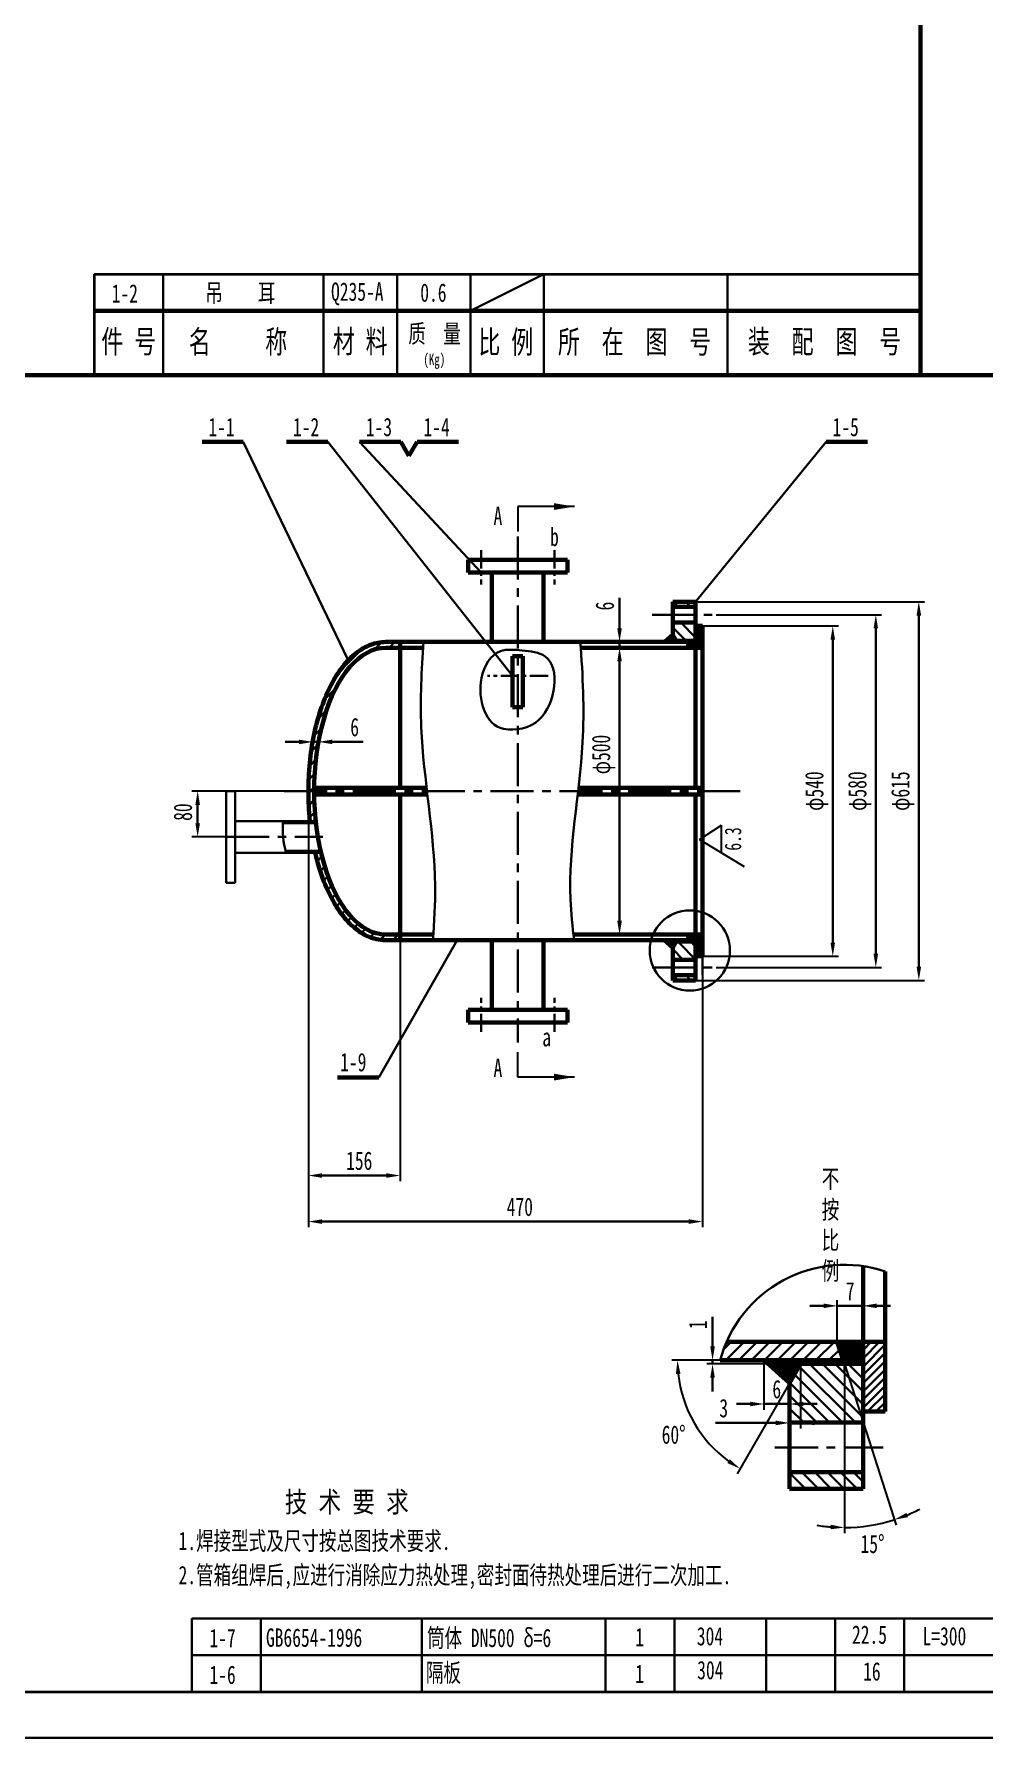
# Model space of a CAD drawing. Header units: millimetres. Extents: x 14092 to 63012, y 39469 to 71324.
# Drawn here: x 31538 to 33193, y 39595 to 42566 of the extents above; entities that cross this region are included whole.
import ezdxf

# ---------------------------------------------------------------- set-up
doc = ezdxf.new("R2010")
doc.units = ezdxf.units.MM
for name, pattern in [('CENTER', [50.8, 31.75, -6.35, 6.35, -6.35]), ('CENTERX2', [4, 2.5, -0.5, 0.5, -0.5]), ('PHANTOM2', [31.75, 15.875, -3.175, 3.175, -3.175, 3.175, -3.175])]:
    doc.linetypes.add(name, pattern=pattern)
doc.layers.get('0').update_dxf_attribs({"lineweight": 60})
doc.layers.get('DEFPOINTS').update_dxf_attribs({"color": 1, "linetype": 'PHANTOM2', "lineweight": 30})
doc.layers.add('CCX', color=1, linetype='Continuous', lineweight=30)
doc.layers.add('DD', color=1, linetype='CENTER', lineweight=30)
doc.styles.add('HZ', font='SIMFANG.TTF', dxfattribs={"width": 0.7})
doc.styles.add('HZ123', font='SIMFANG.TTF', dxfattribs={"width": 0.7, "height": 2.5})
doc.styles.add('WZ5', font='SIMFANG.TTF', dxfattribs={"width": 0.7})
doc.dimstyles.new('ISO-25', dxfattribs={"dimscale": 8, "dimtxt": 4, "dimasz": 3, "dimexe": 1.25, "dimexo": 0, "dimgap": 1.2, "dimtad": 1, "dimdec": 0, "dimtxsty": 'HZ', "dimcen": 2.5, "dimadec": 0, "dimazin": 0, "dimtm": 1e-09, "dimtfac": 8, "dimtdec": 0, "dimtmove": 0, "dimatfit": 3, "dimfxl": 1, "dimarcsym": 0})
doc.dimstyles.new('ISO-25$0', dxfattribs={"dimscale": 8, "dimtxt": 4, "dimasz": 3, "dimexe": 1.25, "dimexo": 0, "dimgap": 1.2, "dimtad": 1, "dimdec": 0, "dimtxsty": 'HZ', "dimcen": 0, "dimclrd": 256, "dimclrt": 256, "dimadec": 0, "dimazin": 0, "dimtm": 1e-09, "dimtfac": 8, "dimtdec": 0, "dimtmove": 0, "dimatfit": 2, "dimfxl": 1, "dimlwd": -1, "dimarcsym": 0})
doc.dimstyles.new('ISO-25$2', dxfattribs={"dimscale": 8, "dimtxt": 4, "dimasz": 3, "dimexe": 1.25, "dimexo": 0, "dimgap": 1.5, "dimtad": 2, "dimtih": 1, "dimtoh": 1, "dimdec": 0, "dimdsep": 46, "dimtxsty": 'HZ', "dimcen": 3, "dimadec": 0, "dimazin": 0, "dimtm": 1e-09, "dimtfac": 8, "dimtdec": 0, "dimtmove": 0, "dimatfit": 3, "dimfxl": 1, "dimarcsym": 0})
pattern_1 = [(45, (-11493.0196, 2729.6117), (-2.24506403, 2.24506403), [])]
pattern_2 = [(45, (-11493.0196, 2729.6117), (-1.122532015, 1.122532015), []), (135, (-11493.0196, 2729.6117), (-1.122532015, -1.122532015), [])]

# ---------------------------------------------------------------- blocks, each defined once
blk = doc.blocks.new('*D144')
at = {"layer": 'CCX', "color": 0, "lineweight": -2}
for p, q in [((32490.8, 41495.7), (32568.4, 41495.7)), ((32478.1, 40995.7), (32568.4, 40995.7))]:
    blk.add_line(p, q, dxfattribs=at)
at = {"layer": 'CCX'}
blk.add_line((32558.4, 41471.7), (32558.4, 41019.7), dxfattribs=at)
for points in [[(32554.4, 41471.7), (32562.4, 41471.7), (32558.4, 41495.7)], [(32554.4, 41019.7), (32562.4, 41019.7), (32558.4, 40995.7)]]:
    blk.add_solid(points, dxfattribs=at)
at = {"layer": 'DEFPOINTS', "color": 0}
for p in [(32490.8, 41495.7), (32478.1, 40995.7), (32558.4, 40995.7)]:
    blk.add_point(p, dxfattribs=at)
at = {"layer": 'CCX', "insert": (32530.4, 41309.5), "char_height": 32, "attachment_point": 5, "rotation": 90, "style": 'HZ'}
blk.add_mtext('φ500', dxfattribs=at)
blk = doc.blocks.new('*D145')
at = {"layer": 'CCX', "color": 0, "lineweight": -2}
for p, q in [((32697, 41533.7), (32940, 41533.7)), ((32697, 40957.7), (32940, 40957.7))]:
    blk.add_line(p, q, dxfattribs=at)
at = {"layer": 'CCX'}
blk.add_line((32930, 40981.7), (32930, 41509.7), dxfattribs=at)
for points in [[(32926, 41509.7), (32934, 41509.7), (32930, 41533.7)], [(32926, 40981.7), (32934, 40981.7), (32930, 40957.7)]]:
    blk.add_solid(points, dxfattribs=at)
at = {"layer": 'DEFPOINTS', "color": 0}
for p in [(32697, 41533.7), (32930, 41533.7), (32697, 40957.7)]:
    blk.add_point(p, dxfattribs=at)
at = {"layer": 'CCX', "insert": (32902, 41245.7), "char_height": 32, "attachment_point": 5, "rotation": 90, "style": 'HZ'}
blk.add_mtext('φ540', dxfattribs=at)
blk = doc.blocks.new('*D146')
at = {"layer": 'CCX', "color": 0, "lineweight": -2}
for p, q in [((32727, 41553.2), (33015, 41553.2)), ((32727, 40938.2), (33015, 40938.2))]:
    blk.add_line(p, q, dxfattribs=at)
at = {"layer": 'CCX'}
blk.add_line((33005, 41529.2), (33005, 40962.2), dxfattribs=at)
for points in [[(33001, 41529.2), (33009, 41529.2), (33005, 41553.2)], [(33001, 40962.2), (33009, 40962.2), (33005, 40938.2)]]:
    blk.add_solid(points, dxfattribs=at)
at = {"layer": 'DEFPOINTS', "color": 0}
for p in [(32727, 41553.2), (32727, 40938.2), (33005, 40938.2)]:
    blk.add_point(p, dxfattribs=at)
at = {"layer": 'CCX', "insert": (32977, 41245.7), "char_height": 32, "attachment_point": 5, "rotation": 90, "style": 'HZ'}
blk.add_mtext('φ580', dxfattribs=at)
blk = doc.blocks.new('*D147')
at = {"layer": 'CCX', "color": 0, "lineweight": -2}
for p, q in [((32691, 41575.7), (33090, 41575.7)), ((32688.2, 40915.7), (33090, 40915.7))]:
    blk.add_line(p, q, dxfattribs=at)
at = {"layer": 'CCX'}
blk.add_line((33080, 40939.7), (33080, 41551.7), dxfattribs=at)
for points in [[(33076, 41551.7), (33084, 41551.7), (33080, 41575.7)], [(33076, 40939.7), (33084, 40939.7), (33080, 40915.7)]]:
    blk.add_solid(points, dxfattribs=at)
at = {"layer": 'DEFPOINTS', "color": 0}
for p in [(32691, 41575.7), (33080, 41575.7), (32688.2, 40915.7)]:
    blk.add_point(p, dxfattribs=at)
at = {"layer": 'CCX', "insert": (33052, 41245.7), "char_height": 32, "attachment_point": 5, "rotation": 90, "style": 'HZ'}
blk.add_mtext('φ615', dxfattribs=at)
blk = doc.blocks.new('*D141')
at = {"layer": 'CCX', "color": 0, "lineweight": -2}
for p, q in [((32016, 40938.3), (32016, 40485.2)), ((32703, 40924.6), (32703, 40485.2))]:
    blk.add_line(p, q, dxfattribs=at)
at = {"layer": 'CCX'}
blk.add_line((32679, 40495.2), (32040, 40495.2), dxfattribs=at)
for points in [[(32040, 40499.2), (32040, 40491.2), (32016, 40495.2)], [(32679, 40499.2), (32679, 40491.2), (32703, 40495.2)]]:
    blk.add_solid(points, dxfattribs=at)
at = {"layer": 'DEFPOINTS', "color": 0}
for p in [(32016, 40938.3), (32703, 40924.6), (32016, 40495.2)]:
    blk.add_point(p, dxfattribs=at)
at = {"layer": 'CCX', "insert": (32384.6, 40520.8), "char_height": 32, "attachment_point": 5, "style": 'HZ'}
blk.add_mtext('470', dxfattribs=at)
blk = doc.blocks.new('*D148')
at = {"layer": 'CCX', "color": 0, "lineweight": -2}
for p, q in [((32016, 41245.7), (32016, 40565.5)), ((32176, 41239.7), (32176, 40565.5))]:
    blk.add_line(p, q, dxfattribs=at)
at = {"layer": 'CCX'}
blk.add_line((32040, 40575.5), (32152, 40575.5), dxfattribs=at)
for points in [[(32040, 40579.5), (32040, 40571.5), (32016, 40575.5)], [(32152, 40579.5), (32152, 40571.5), (32176, 40575.5)]]:
    blk.add_solid(points, dxfattribs=at)
at = {"layer": 'DEFPOINTS', "color": 0}
for p in [(32016, 41245.7), (32176, 41239.7), (32176, 40575.5)]:
    blk.add_point(p, dxfattribs=at)
at = {"layer": 'CCX', "insert": (32104.7, 40601.1), "char_height": 32, "attachment_point": 5, "style": 'HZ'}
blk.add_mtext('156', dxfattribs=at)
blk = doc.blocks.new('*D155')
at = {"layer": 'CCX'}
for p, q in [((32558.4, 41529.7), (32558.4, 41582.9)), ((32558.4, 41495.7), (32558.4, 41505.7)), ((32558.4, 41471.7), (32558.4, 41447.7))]:
    blk.add_line(p, q, dxfattribs=at)
at = {"layer": 'CCX', "color": 0, "lineweight": -2}
for p, q in [((32490, 41505.7), (32568.4, 41505.7)), ((32490.8, 41495.7), (32568.4, 41495.7))]:
    blk.add_line(p, q, dxfattribs=at)
at = {"layer": 'CCX'}
for points in [[(32554.4, 41529.7), (32562.4, 41529.7), (32558.4, 41505.7)], [(32554.4, 41471.7), (32562.4, 41471.7), (32558.4, 41495.7)]]:
    blk.add_solid(points, dxfattribs=at)
at = {"layer": 'DEFPOINTS', "color": 0}
for p in [(32490, 41505.7), (32558.4, 41505.7), (32490.8, 41495.7)]:
    blk.add_point(p, dxfattribs=at)
at = {"layer": 'CCX', "insert": (32532.8, 41568.3), "char_height": 32, "attachment_point": 5, "rotation": 90, "style": 'HZ'}
blk.add_mtext('6', dxfattribs=at)
blk = doc.blocks.new('*D156')
at = {"layer": 'CCX'}
for p, q in [((31999.8, 41331.5), (31975.8, 41331.5)), ((32023.8, 41331.5), (32034, 41331.5)), ((32058, 41331.5), (32111.3, 41331.5))]:
    blk.add_line(p, q, dxfattribs=at)
at = {"layer": 'CCX', "color": 0, "lineweight": -2}
for p, q in [((32023.8, 41331.5), (32023.8, 41341.5)), ((32034, 41331.5), (32034, 41341.5))]:
    blk.add_line(p, q, dxfattribs=at)
at = {"layer": 'CCX'}
for points in [[(31999.8, 41335.5), (31999.8, 41327.5), (32023.8, 41331.5)], [(32058, 41335.5), (32058, 41327.5), (32034, 41331.5)]]:
    blk.add_solid(points, dxfattribs=at)
at = {"layer": 'DEFPOINTS', "color": 0}
for p in [(32023.8, 41331.5), (32023.8, 41331.5), (32034, 41331.5)]:
    blk.add_point(p, dxfattribs=at)
at = {"layer": 'CCX', "insert": (32096.7, 41357.1), "char_height": 32, "attachment_point": 5, "style": 'HZ'}
blk.add_mtext('6', dxfattribs=at)
blk = doc.blocks.new('*D220')
at = {"layer": 'CCX'}
for p, q in [((32913.9, 40348.3), (32889.9, 40348.3)), ((32937.9, 40348.3), (32982.7, 40348.3)), ((33006.7, 40348.3), (33030.7, 40348.3))]:
    blk.add_line(p, q, dxfattribs=at)
at = {"layer": 'CCX', "color": 0, "lineweight": -2}
for p, q in [((32937.9, 40285.5), (32937.9, 40358.3)), ((32982.7, 40285.5), (32982.7, 40358.3))]:
    blk.add_line(p, q, dxfattribs=at)
at = {"layer": 'CCX'}
for points in [[(32913.9, 40352.3), (32913.9, 40344.3), (32937.9, 40348.3)], [(33006.7, 40352.3), (33006.7, 40344.3), (32982.7, 40348.3)]]:
    blk.add_solid(points, dxfattribs=at)
at = {"layer": 'DEFPOINTS', "color": 0}
for p in [(32982.7, 40348.3), (32937.9, 40285.5), (32982.7, 40285.5)]:
    blk.add_point(p, dxfattribs=at)
at = {"layer": 'CCX', "insert": (32960.3, 40373.9), "char_height": 32, "attachment_point": 5, "style": 'HZ'}
blk.add_mtext('7', dxfattribs=at)
blk = doc.blocks.new('*D221')
at = {"layer": 'CCX', "color": 0, "lineweight": -2}
for p, q in [((32950.2, 40247.1), (33040.3, 39965.9)), ((32950.2, 40231.6), (32950.2, 39951.8))]:
    blk.add_line(p, q, dxfattribs=at)
for start, end in [(292.5753, 297.3971), (260.3564, 265.1782), (270, 287.7535)]:
    blk.add_arc((32950.2, 40247.1), 285.3, start, end, dxfattribs=at)
at = {"layer": 'CCX', "color": 0}
for points in [[(33061.1, 39979.9), (33058.4, 39987.4), (33037.2, 39975.4)], [(32926.4, 39966.8), (32926.1, 39958.8), (32950.2, 39961.8)]]:
    blk.add_solid(points, dxfattribs=at)
at = {"layer": 'DEFPOINTS', "color": 0}
for p in [(32937.9, 40285.5), (32950.2, 40247.1), (32950.2, 40247.1), (32950.2, 40231.6), (32979.6, 39963.3)]:
    blk.add_point(p, dxfattribs=at)
at = {"layer": 'CCX', "color": 0, "insert": (32999.3, 39933.1), "char_height": 32, "attachment_point": 5, "style": 'HZ'}
blk.add_mtext('15%%D', dxfattribs=at)
blk = doc.blocks.new('*D222')
at = {"layer": 'CCX'}
for p, q in [((32720.5, 40277.5), (32720.5, 40329.4)), ((32720.5, 40247.1), (32720.5, 40253.5)), ((32720.5, 40223.1), (32720.5, 40199.1))]:
    blk.add_line(p, q, dxfattribs=at)
at = {"layer": 'CCX', "color": 0, "lineweight": -2}
for p, q in [((32873.9, 40253.5), (32710.5, 40253.5)), ((32873.9, 40247.1), (32710.5, 40247.1))]:
    blk.add_line(p, q, dxfattribs=at)
at = {"layer": 'CCX'}
for points in [[(32716.5, 40277.5), (32724.5, 40277.5), (32720.5, 40253.5)], [(32716.5, 40223.1), (32724.5, 40223.1), (32720.5, 40247.1)]]:
    blk.add_solid(points, dxfattribs=at)
at = {"layer": 'DEFPOINTS', "color": 0}
for p in [(32720.5, 40253.5), (32873.9, 40253.5), (32873.9, 40247.1)]:
    blk.add_point(p, dxfattribs=at)
at = {"layer": 'CCX', "insert": (32694.9, 40315.4), "char_height": 32, "attachment_point": 5, "rotation": 90, "style": 'HZ'}
blk.add_mtext('1', dxfattribs=at)
blk = doc.blocks.new('*D223')
at = {"layer": 'CCX', "color": 0, "lineweight": -2}
for p, q in [((32873.9, 40247.1), (32873.9, 40134.2)), ((32854.7, 40213.8), (32854.7, 40134.2))]:
    blk.add_line(p, q, dxfattribs=at)
at = {"layer": 'CCX'}
for p, q in [((32830.7, 40144.2), (32725.4, 40144.2)), ((32873.9, 40144.2), (32854.7, 40144.2)), ((32897.9, 40144.2), (32921.9, 40144.2))]:
    blk.add_line(p, q, dxfattribs=at)
for points in [[(32830.7, 40148.2), (32830.7, 40140.2), (32854.7, 40144.2)], [(32897.9, 40148.2), (32897.9, 40140.2), (32873.9, 40144.2)]]:
    blk.add_solid(points, dxfattribs=at)
at = {"layer": 'DEFPOINTS', "color": 0}
for p in [(32873.9, 40247.1), (32854.7, 40213.8), (32854.7, 40144.2)]:
    blk.add_point(p, dxfattribs=at)
at = {"layer": 'CCX', "insert": (32739.9, 40169.8), "char_height": 32, "attachment_point": 5, "style": 'HZ'}
blk.add_mtext('3', dxfattribs=at)
blk = doc.blocks.new('*D224')
at = {"layer": 'CCX', "color": 0, "lineweight": -2}
for p, q in [((32810.1, 40253.5), (32810.1, 40167.2)), ((32854.7, 40213.8), (32854.7, 40167.2))]:
    blk.add_line(p, q, dxfattribs=at)
at = {"layer": 'CCX'}
for p, q in [((32786.1, 40177.2), (32762.1, 40177.2)), ((32854.7, 40177.2), (32810.1, 40177.2)), ((32878.7, 40177.2), (32902.7, 40177.2))]:
    blk.add_line(p, q, dxfattribs=at)
for points in [[(32786.1, 40181.2), (32786.1, 40173.2), (32810.1, 40177.2)], [(32878.7, 40181.2), (32878.7, 40173.2), (32854.7, 40177.2)]]:
    blk.add_solid(points, dxfattribs=at)
at = {"layer": 'DEFPOINTS', "color": 0}
for p in [(32810.1, 40253.5), (32854.7, 40213.8), (32810.1, 40177.2)]:
    blk.add_point(p, dxfattribs=at)
at = {"layer": 'CCX', "insert": (32832.4, 40202.8), "char_height": 32, "attachment_point": 5, "style": 'HZ'}
blk.add_mtext('6', dxfattribs=at)
blk = doc.blocks.new('*D225')
at = {"layer": 'CCX', "color": 0, "lineweight": -2}
for p, q in [((32734, 40253.5), (32649.3, 40253.5)), ((32854.7, 40213.8), (32763.4, 40055.7))]:
    blk.add_line(p, q, dxfattribs=at)
blk.add_arc((32877.6, 40253.5), 218.4, 186.3005, 233.6995, dxfattribs=at)
at = {"layer": 'CCX', "color": 0}
for points in [[(32656.6, 40229.3), (32664.6, 40229.7), (32659.3, 40253.5)], [(32750.5, 40080.9), (32746.2, 40074.2), (32768.4, 40064.4)]]:
    blk.add_solid(points, dxfattribs=at)
at = {"layer": 'DEFPOINTS', "color": 0}
for p in [(32734, 40253.5), (32948.2, 40253.5), (32873.9, 40247.1), (32854.7, 40213.8), (32672.4, 40178.8)]:
    blk.add_point(p, dxfattribs=at)
at = {"layer": 'CCX', "color": 0, "insert": (32652.7, 40123.6), "char_height": 32, "attachment_point": 5, "style": 'HZ'}
blk.add_mtext('60°', dxfattribs=at)
blk = doc.blocks.new('*D231')
at = {"layer": 'CCX', "color": 0, "lineweight": -2}
for p, q in [((31973.6, 41245.7), (31813.1, 41245.7)), ((31888.6, 41165.7), (31813.1, 41165.7))]:
    blk.add_line(p, q, dxfattribs=at)
at = {"layer": 'CCX'}
blk.add_line((31823.1, 41221.7), (31823.1, 41189.7), dxfattribs=at)
for points in [[(31819.1, 41221.7), (31827.1, 41221.7), (31823.1, 41245.7)], [(31819.1, 41189.7), (31827.1, 41189.7), (31823.1, 41165.7)]]:
    blk.add_solid(points, dxfattribs=at)
at = {"layer": 'DEFPOINTS', "color": 0}
for p in [(31973.6, 41245.7), (31823.1, 41165.7), (31888.6, 41165.7)]:
    blk.add_point(p, dxfattribs=at)
at = {"layer": 'CCX', "insert": (31797.5, 41209.1), "char_height": 32, "attachment_point": 5, "rotation": 90, "style": 'HZ'}
blk.add_mtext('80', dxfattribs=at)

msp = doc.modelspace()

# ---------------------------------------------------------------- hatches: boundary and pattern name
h = msp.add_hatch()
h.set_pattern_fill('ANSI37', color=256, scale=0.5, style=0)
h.set_pattern_definition(pattern_2)
h.paths.add_polyline_path([(32657, 41505.7), (32657, 41507.7), (32651, 41518.1), (32637.1, 41505.7)])
h.paths.add_polyline_path([(32691, 41495.7), (32691, 41507.7), (32680.8, 41507.7), (32677, 41495.7)])
h = msp.add_hatch()
h.set_pattern_fill('ANSI37', color=256, scale=0.5, style=0)
h.set_pattern_definition(pattern_2)
h.paths.add_polyline_path([(32691, 40995.7), (32677, 40995.7), (32680.8, 40983.7), (32691, 40983.7)])
h.paths.add_polyline_path([(32657, 40983.7), (32657, 40985.7), (32637.1, 40985.7), (32651, 40973.3)])
h = msp.add_hatch()
h.set_pattern_fill('ANSI37', color=256, scale=1.6, style=0)
h.set_pattern_definition([(45, (-108406.1516, -82165.919), (-3.59210245, 3.59210245), []), (135, (-108406.1516, -82165.919), (-3.59210245, -3.59210245), [])])
h.paths.add_polyline_path([(32982.7, 40285.5), (32937.9, 40285.5), (32950.2, 40247.1), (32982.7, 40247.1)])
h.paths.add_polyline_path([(32873.9, 40247.1), (32873.9, 40253.5), (32810.1, 40253.5), (32854.7, 40213.8)])
at = {"layer": 'CCX'}
h = msp.add_hatch(dxfattribs=at)
h.set_pattern_fill('ANSI31', color=256, scale=5, angle=90, style=0)
h.set_pattern_definition([(135, (-21600.461, 3690.13), (-11.22532, -11.22532), [])])
h.paths.add_polyline_path([(32691, 41575.7), (32651, 41575.7), (32651, 41566.7), (32691, 41566.7)])
h.paths.add_polyline_path([(32691, 40924.7), (32651, 40924.7), (32651, 40915.7), (32691, 40915.7)])
h.paths.add_polyline_path([(32691, 40983.7), (32668.1, 40983.7), (32667, 40981.9), (32660.7, 40981.6), (32651, 40975), (32651, 40951.7), (32691, 40951.7)])
h.paths.add_polyline_path([(32668.1, 41507.7), (32691, 41507.7), (32691, 41539.7), (32651, 41539.7), (32651, 41516.4), (32660.7, 41509.8), (32667, 41509.5)])
h = msp.add_hatch(dxfattribs=at)
h.set_pattern_fill('ANSI31', color=256, style=0)
h.set_pattern_definition(pattern_1)
h.paths.add_polyline_path([(32703, 41533.7), (32691, 41533.7), (32691, 41495.7), (32703, 41495.7)])
h = msp.add_hatch(color=0, dxfattribs=at)
h.paths.add_polyline_path([(32657, 41505.7), (32657, 41507.7), (32651, 41518.1), (32637.1, 41505.7)])
h.paths.add_polyline_path([(32691, 41495.7), (32691, 41507.7), (32680.8, 41507.7), (32677, 41495.7)])
h = msp.add_hatch(color=0, dxfattribs=at)
h.paths.add_polyline_path([(32657, 40983.7), (32657, 40985.7), (32637.1, 40985.7), (32651, 40973.3)])
h.paths.add_polyline_path([(32691, 40995.7), (32677, 40995.7), (32680.8, 40983.7), (32691, 40983.7)])
h = msp.add_hatch(dxfattribs=at)
h.set_pattern_fill('ANSI31', color=256, style=0)
h.set_pattern_definition(pattern_1)
h.paths.add_polyline_path([(32691, 40957.7), (32703, 40957.7), (32703, 40995.7), (32691, 40995.7)])
h = msp.add_hatch(dxfattribs=at)
h.set_pattern_fill('ANSI31', color=256, scale=5, style=0)
h.set_pattern_definition([(45, (-11493.02, 2729.612), (-11.22532, 11.22532), [])])
h.paths.add_polyline_path([(32937.9, 40285.5), (32745.1, 40285.5, 0.037925), (32734, 40253.5), (32948.2, 40253.5)])
h = msp.add_hatch(color=0, dxfattribs=at)
h.paths.add_polyline_path([(32810.1, 40253.5), (32854.7, 40213.8), (32873.9, 40247.1), (32873.9, 40253.5)])
h.paths.add_polyline_path([(32950.2, 40247.1), (32982.7, 40247.1), (32982.7, 40285.5), (32937.9, 40285.5)])
h = msp.add_hatch(dxfattribs=at)
h.set_pattern_fill('ANSI31', color=256, scale=3.2, style=0)
h.set_pattern_definition([(45, (-108406.152, -82165.919), (-7.1842049, 7.1842049), [])])
h.paths.add_polyline_path([(32982.7, 40163.9), (33021.1, 40163.9), (33021.1, 40285.5), (32982.7, 40285.5)])
h = msp.add_hatch(dxfattribs=at)
h.set_pattern_fill('ANSI31', color=256, scale=5, angle=90, style=0)
h.set_pattern_definition([(135, (-11493.02, 2729.612), (-11.22532, -11.22532), [])])
h.paths.add_polyline_path([(32982.7, 40247.1), (32873.9, 40247.1), (32854.7, 40213.8), (32854.7, 40144.7), (32982.7, 40144.7)])
h.paths.add_polyline_path([(32982.7, 40058.3), (32854.7, 40058.3), (32854.7, 40029.5), (32982.7, 40029.5)])

# ---------------------------------------------------------------- linework, layer by layer
for p, q in [((33082.7, 44267), (33082.7, 41971)), ((31642.7, 42083), (33082.7, 42083)), ((32177.1, 41854.7), (32191.4, 41830)), ((32205.6, 41854.7), (32191.4, 41830)), ((32294.5, 41649.1), (32294.5, 41627.1)), ((32294.5, 41649.1), (32389.3, 41649.1)), ((32294.5, 41649.1), (32294.5, 41627.1)), ((32294.5, 41649.1), (32294.5, 41627.1)), ((32294.5, 41649.1), (32389.3, 41649.1)), ((32467.5, 41649.1), (32372.7, 41649.1)), ((32467.5, 41649.1), (32372.7, 41649.1)), ((32467.5, 41649.1), (32467.5, 41627.1)), ((32467.5, 41649.1), (32467.5, 41627.1)), ((32467.5, 41649.1), (32467.5, 41627.1)), ((32294.5, 41627.1), (32389.3, 41627.1)), ((32336, 41627.1), (32336, 41505.7)), ((32467.5, 41627.1), (32372.7, 41627.1)), ((32426, 41627.1), (32426, 41505.7)), ((32651, 41575.7), (32691, 41575.7)), ((32651, 41575.7), (32651, 41518.1)), ((32651, 41566.7), (32691, 41566.7)), ((32691, 41575.7), (32691, 41251.7)), ((32651, 41539.7), (32691, 41539.7)), ((32703, 41533.7), (32691, 41533.7)), ((32703, 41533.7), (32703, 41165.6)), ((32151, 41505.7), (32381, 41505.7)), ((32381, 41505.7), (32667, 41505.7)), ((32381, 41505.7), (32680.2, 41505.7)), ((32651, 41518.1), (32637.1, 41505.7)), ((32657, 41507.7), (32651, 41518.1)), ((32657, 41505.7), (32657, 41507.7)), ((32657, 41507.7), (32691, 41507.7)), ((32677, 41495.7), (32680.8, 41507.7)), ((32151, 41495.7), (32216.2, 41495.7)), ((32372, 41392.2), (32372, 41480.8)), ((32390, 41480.8), (32372, 41480.8)), ((32390, 41392.2), (32390, 41480.8)), ((32490.8, 41495.7), (32703, 41495.7)), ((32390, 41392.2), (32372, 41392.2)), ((32703, 40957.7), (32703, 41325.7)), ((32691, 41239.7), (32691, 40915.7)), ((32151, 40995.7), (32233.7, 40995.7)), ((32478.1, 40995.7), (32703, 40995.7)), ((32677, 40995.7), (32680.8, 40983.7)), ((32151, 40985.7), (32381, 40985.7)), ((32336, 40864.2), (32336, 40985.7)), ((32381, 40985.7), (32680.2, 40985.7)), ((32426, 40864.2), (32426, 40985.7)), ((32651, 40973.3), (32636.8, 40985.9)), ((32657, 40983.7), (32651, 40973.3)), ((32651, 40973.3), (32651, 40915.7)), ((32657, 40985.7), (32657, 40983.7)), ((32657, 40983.7), (32691, 40983.7)), ((32651, 40951.7), (32691, 40951.7)), ((32703, 40957.7), (32691, 40957.7)), ((32651, 40924.7), (32691, 40924.7)), ((32651, 40915.7), (32691, 40915.7)), ((32294.5, 40842.2), (32294.5, 40864.2)), ((32294.5, 40842.2), (32294.5, 40864.2)), ((32294.5, 40842.2), (32294.5, 40864.2)), ((32294.5, 40864.2), (32389.3, 40864.2)), ((32467.5, 40864.2), (32372.7, 40864.2)), ((32467.5, 40842.2), (32467.5, 40864.2)), ((32467.5, 40842.2), (32467.5, 40864.2)), ((32467.5, 40842.2), (32467.5, 40864.2)), ((32294.5, 40842.2), (32389.3, 40842.2)), ((32294.5, 40842.2), (32389.3, 40842.2)), ((32467.5, 40842.2), (32372.7, 40842.2)), ((32467.5, 40842.2), (32372.7, 40842.2)), ((32982.7, 40417.5), (32982.7, 40029.5)), ((33021.1, 40163.9), (33021.1, 40408.3)), ((32745.1, 40285.5), (33021.1, 40285.5)), ((32937.9, 40285.5), (32950.2, 40247.1)), ((32734, 40253.5), (32948.2, 40253.5)), ((32854.7, 40213.8), (32809.4, 40254.1)), ((32873.9, 40253.5), (32873.9, 40247.1)), ((32873.9, 40247.1), (32854.7, 40213.8)), ((32873.9, 40247.1), (32982.7, 40247.1)), ((32854.7, 40213.8), (32854.7, 40029.5)), ((33021.1, 40163.9), (32982.7, 40163.9)), ((32854.7, 40144.7), (32982.7, 40144.7)), ((32854.7, 40058.3), (32982.7, 40058.3)), ((32854.7, 40029.5), (32982.7, 40029.5))]:
    msp.add_line(p, q)
at = {"lineweight": 35}
for p, q in [((31642.7, 42147), (31642.7, 41971)), ((34694.7, 39675), (28246.7, 39675))]:
    msp.add_line(p, q, dxfattribs=at)
at = {"color": 7}
for p, q in [((28246.7, 41971), (34694.7, 41971)), ((31810.4, 41971), (33250.4, 41971))]:
    msp.add_line(p, q, dxfattribs=at)
at = {"color": 0}
for p, q in [((31830.7, 41854.7), (31902.7, 41854.7)), ((31978.1, 41854.7), (32050.1, 41854.7)), ((32105.1, 41854.7), (32177.1, 41854.7)), ((32205.6, 41854.7), (32277.6, 41854.7)), ((32918.6, 41854.7), (32990.6, 41854.7)), ((32066.6, 40746.2), (32138.6, 40746.2))]:
    msp.add_line(p, q, dxfattribs=at)
at = {"ltscale": 2}
for p, q in [((32176, 41505.7), (32176, 41251.7)), ((32026, 41251.7), (32222.1, 41251.7)), ((32026, 41239.7), (32223.5, 41239.7)), ((32176, 41239.7), (32176, 40985.7)), ((32485.4, 41239.7), (32703, 41239.7)), ((32486.8, 41251.7), (32703, 41251.7))]:
    msp.add_line(p, q, dxfattribs=at)
at = {"lineweight": -3, "ltscale": 8}
for p, q in [((32697.7, 41161.1), (32736.3, 41186.2)), ((32736.3, 41137.7), (32736.3, 41186.2)), ((32697.7, 41161.1), (32775.3, 41114))]:
    msp.add_line(p, q, dxfattribs=at)
at = {"lineweight": 30}
msp.add_line((31813.1, 39803.1), (31813.1, 39675), dxfattribs=at)
msp.add_ellipse((32151, 41245.7), major_axis=(0, 250), ratio=0.5, start_param=0, end_param=3.141593)
for points, knots in [([(32151, 41505.7), (32146.5, 41505.7), (32142, 41505.3), (32133.1, 41503.6), (32128.7, 41502.4), (32120.1, 41499.1), (32115.8, 41497.1), (32107.5, 41492.3), (32103.4, 41489.6), (32091.1, 41480), (32083.2, 41472), (32068.6, 41453.3), (32061.8, 41442.6), (32049.5, 41419), (32044, 41406.1), (32034.3, 41378.5), (32030.2, 41363.8), (32023.5, 41333.2), (32020.8, 41317.2), (32017.2, 41284.6), (32016.2, 41268), (32015.9, 41234.7), (32016.5, 41218), (32018.2, 41198.7), (32018.4, 41196), (32018.7, 41193.2)], [0, 0, 0, 0, 0.092908, 0.092908, 0.185816, 0.185816, 0.278724, 0.278724, 0.371632, 0.371632, 0.567793, 0.567793, 0.763954, 0.763954, 0.960115, 0.960115, 1.156276, 1.156276, 1.352436, 1.352436, 1.548597, 1.548597, 1.744758, 1.744758, 1.778095, 1.778095, 1.778095, 1.778095]), ([(32027.9, 41138.2), (32030.2, 41128), (32033, 41118.1), (32040.5, 41094.3), (32045.7, 41081), (32057.5, 41056.4), (32064, 41045.2), (32078.1, 41025.3), (32085.7, 41016.7), (32099.6, 41004.5), (32105.5, 41000.2), (32117.8, 40993.1), (32124.1, 40990.4), (32135.8, 40987.1), (32141.1, 40986.2), (32148, 40985.7), (32149.5, 40985.7), (32151, 40985.7)], [2.0053, 2.0053, 2.0053, 2.0053, 2.13708, 2.13708, 2.333241, 2.333241, 2.529402, 2.529402, 2.725563, 2.725563, 2.862712, 2.862712, 2.999862, 2.999862, 3.110236, 3.110236, 3.141593, 3.141593, 3.141593, 3.141593])]:
    msp.add_open_spline(points, degree=3, knots=knots)
at = {"layer": 'CCX', "lineweight": 35}
msp.add_line((31642.7, 42147), (33082.7, 42147), dxfattribs=at)
at = {"layer": 'CCX'}
for p, q in [((31762.7, 42147), (31762.7, 41971)), ((32042.7, 42147), (32042.7, 41971)), ((32170.7, 42147), (32170.7, 41971)), ((32298.7, 42147), (32298.7, 41971)), ((32298.7, 42083), (32426.7, 42147)), ((32426.7, 42147), (32426.7, 41971)), ((32746.7, 42147), (32746.7, 41971)), ((31902.7, 41854.7), (32085.5, 41473.8)), ((32050.1, 41854.7), (32372, 41446.6)), ((32105.1, 41854.7), (32317, 41627.1)), ((32918.6, 41854.7), (32691, 41575.7)), ((32131.2, 41492.5), (32144, 41505.3)), ((32156.8, 41495.7), (32166.8, 41505.7)), ((32068.1, 41451.9), (32110, 41493.7)), ((32044, 41405.3), (32064.1, 41425.4)), ((32032.6, 41371.4), (32047.8, 41386.6)), ((32025.4, 41341.8), (32038.6, 41355)), ((32020.8, 41314.7), (32032.8, 41326.7)), ((32017.9, 41289.4), (32029.1, 41300.6)), ((32016.4, 41265.4), (32026.9, 41276)), ((32016, 41242.6), (32019.1, 41245.7)), ((32016.6, 41220.8), (32026.2, 41230.4)), ((32019.1, 41245.7), (32026.1, 41252.7)), ((32018.1, 41199.8), (32027.4, 41209.1)), ((32031.6, 41123.5), (32039.8, 41131.7)), ((32036.7, 41106.2), (32044.7, 41114.2)), ((32042.6, 41089.6), (32050.4, 41097.4)), ((32049.2, 41073.8), (32056.8, 41081.3)), ((32056.6, 41058.7), (32064, 41066.1)), ((32064.9, 41044.5), (32072.1, 41051.8)), ((32074, 41031.2), (32081.2, 41038.4)), ((32084.2, 41019), (32091.3, 41026)), ((32095.7, 41008), (32102.8, 41015)), ((32108.6, 40998.5), (32115.9, 41005.7)), ((32123.5, 40990.9), (32131.4, 40998.8)), ((32141.4, 40986.3), (32150.7, 40995.7)), ((32163.2, 40985.7), (32173.2, 40995.7)), ((32138.6, 40746.2), (32275.3, 40985.7)), ((32703, 40957.7), (32703, 40924.6)), ((32950.2, 40247.1), (32950.2, 40231.6)), ((31813.1, 39803.1), (33254.7, 39803.1)), ((31933.3, 39675), (31933.3, 39803.1)), ((32213.6, 39675), (32213.6, 39803.1)), ((32533.9, 39675), (32533.9, 39803.1)), ((32654.1, 39675), (32654.1, 39803.1)), ((32814.2, 39675), (32814.2, 39803.1)), ((32934.4, 39675), (32934.4, 39803.1)), ((33054.5, 39675), (33054.5, 39803.1)), ((31813.1, 39739.1), (33254.7, 39739.1)), ((34774.7, 39595), (28046.7, 39595))]:
    msp.add_line(p, q, dxfattribs=at)
at = {"layer": 'CCX', "color": 0}
for p, q in [((31872.6, 41165.7), (31872.6, 41245.7)), ((31872.6, 41245.7), (31888.6, 41245.7)), ((31888.6, 41165.7), (31888.6, 41245.7)), ((31872.6, 41165.7), (31872.6, 41085.7)), ((31888.6, 41165.7), (31888.6, 41085.7)), ((31872.6, 41085.7), (31888.6, 41085.7))]:
    msp.add_line(p, q, dxfattribs=at)
at = {"layer": 'CCX'}
msp.add_circle((32680.8, 40967.8), 69.9, dxfattribs=at)
for centre, radius, start, end in [((32149.5, 41182.9), 178.2, 176.6788, 194.5217), ((32950.2, 40196.2), 223.7, 71.5169, 165.1668)]:
    msp.add_arc(centre, radius, start, end, dxfattribs=at)
for points, knots in [([(32216.9, 41505.7), (32213.1, 41456.2), (32206.5, 41314.4), (32242.3, 41141.5), (32235.6, 41017.5), (32232.9, 40985.7)], [75.182832, 75.182832, 75.182832, 75.182832, 223.831881, 500.980288, 596.696108, 596.696108, 596.696108, 596.696108]), ([(32490, 41505.7), (32494.6, 41447.2), (32501.1, 41297.5), (32464.3, 41123.9), (32476.2, 41009.5), (32479.5, 40985.7)], [91.744759, 91.744759, 91.744759, 91.744759, 267.371444, 541.283251, 613.281542, 613.281542, 613.281542, 613.281542])]:
    msp.add_open_spline(points, degree=3, knots=knots, dxfattribs=at)
at = {"layer": 'CCX', "start_tangent": (0.983896, -0.17874), "end_tangent": (0.983896, -0.17874)}
msp.add_spline([(32356.2, 41354.2), (32418.3, 41370.4), (32428.6, 41480.6), (32388.6, 41490.8), (32350.8, 41489.7), (32317.8, 41442.8), (32356.2, 41354.2)], degree=3, dxfattribs=at)
at = {"layer": 'DD', "linetype": 'CENTERX2', "ltscale": 30}
for p, q in [((32381, 41689.4), (32381, 40807.3)), ((32615, 41553.2), (32727, 41553.2)), ((31973.6, 41245.7), (32771.6, 41245.7)), ((31872.6, 41165.7), (32041.5, 41165.7)), ((32615, 40938.2), (32727, 40938.2)), ((32829.3, 40101.5), (33017.9, 40101.5))]:
    msp.add_line(p, q, dxfattribs=at)
at = {"layer": 'DD'}
for p, q in [((32317, 41665.6), (32317, 41606.1)), ((32445, 41665.6), (32445, 41606.1)), ((32433.8, 41446.6), (32328.2, 41446.6)), ((32317, 40825.8), (32317, 40885.3)), ((32445, 40825.8), (32445, 40885.3))]:
    msp.add_line(p, q, dxfattribs=at)
at = {"layer": 'DD', "color": 0, "linetype": 'ByBlock', "ltscale": 30}
for p, q in [((31888.6, 41193.2), (32028.8, 41193.2)), ((31971.5, 41189.7), (32029.2, 41189.7)), ((31976.2, 41141.7), (32038.2, 41141.7)), ((31888.6, 41138.2), (32038.2, 41138.2))]:
    msp.add_line(p, q, dxfattribs=at)

# ---------------------------------------------------------------- texts
at = {"style": 'HZ123', "width": 0.7}
for s, p in [('1-1', (31841.8, 41864.5)), ('1-2', (31989.2, 41864.5)), ('1-3', (32116.2, 41864.5)), ('1-4', (32216.7, 41864.5)), ('1-5', (32929.7, 41864.5)), ('1-9', (32071.5, 40757.2))]:
    msp.add_text(s, height=32, dxfattribs=at).set_placement(p)
at = {"char_height": 32, "attachment_point": 5, "style": 'HZ'}
for insert in [(32346.4, 41725.6), (32346.4, 40763.4)]:
    msp.add_mtext('A', dxfattribs=dict(at, insert=insert))
at = {"layer": 'CCX'}
for s, height, style, width, p in [('1-2', 32, 'HZ', 0.7, (31673.3, 42097.3)), ('吊    耳', 32, 'HZ', 0.7, (31836.4, 42098.2)), ('Q235-A', 32, 'HZ123', 0.7, (32055.6, 42100.5)), ('0.6', 32, 'HZ123', 0.7, (32211.1, 42098.7)), ('质  量', 32, 'WZ5', 0.7, (32190.1, 42027.2)), ('件 号', 40, 'WZ5', 0.7, (31655.2, 42009.4)), ('  名     称', 40, 'WZ5', 0.7, (31769.5, 42009.1)), ('材 料', 40, 'WZ5', 0.7, (32058.7, 42009.8)), ('比 例', 40, 'WZ5', 0.7, (32312.5, 42008.7)), ('所  在  图  号', 40, 'WZ5', 0.7, (32451, 42009)), ('装  配  图  号', 40, 'WZ5', 0.7, (32782.1, 42009.4)), ('(Kg)', 20.02, 'HZ', 0.7, (32216.5, 41988.3)), ('(Kg)', 20.02, 'HZ', 0.7, (32216.5, 41988.3)), ('b', 32, 'HZ123', 0.7, (32437.3, 41672.8)), ('a', 32, 'HZ123', 0.7, (32423.7, 40800.8)), ('技 术 要 求', 36.04, 'HZ', 0.8, (31974.9, 39988.4)), ('1.焊接型式及尺寸按总图技术要求.', 32.036, 'HZ', 0.7, (31789.8, 39922.6)), ('2.管箱组焊后,应进行消除应力热处理,密封面待热处理后进行二次加工.', 32.036, 'HZ', 0.7, (31789.8, 39863)), ('1-7', 32, 'HZ', 0.7, (31843.7, 39753.2)), ('GB6654-1996', 32.036, 'HZ', 0.7, (31942.1, 39753.9)), ('筒体 DN500 δ=6', 32, 'HZ', 0.7, (32222.9, 39753.4)), ('1', 32, 'HZ', 0.7, (32585.8, 39754.9)), ('304', 32, 'HZ123', 0.7, (32693.1, 39756.4)), ('22.5', 32, 'HZ', 0.7, (32963.5, 39759.1)), ('L=300', 32, 'HZ123', 0.7, (33086.5, 39756.4)), ('1-6', 32, 'HZ', 0.7, (31843.7, 39689.2)), ('隔板   ', 32, 'HZ', 0.7, (32220.9, 39692.8)), ('1', 32, 'HZ', 0.7, (32585.8, 39690.9)), ('304', 32, 'HZ123', 0.7, (32693.7, 39697.3)), ('16', 32, 'HZ', 0.7, (32982.9, 39695.1))]:
    msp.add_text(s, height=height, dxfattribs=dict(at, style=style, width=width)).set_placement(p)
at = {"layer": 'CCX', "linetype": 'ByBlock', "style": 'HZ', "width": 0.7}
msp.add_text('6.3', height=28.58, rotation=90, dxfattribs=at).set_placement((32770.3, 41141.8))
at = {"layer": 'CCX', "linetype": 'ByBlock', "insert": (32926, 40514.5), "char_height": 32, "width": 0.75, "attachment_point": 5, "style": 'HZ123'}
msp.add_mtext('\\fﾷￂￋￎ_GB2312|b0|i0|c134|p49;\\P不按比例', dxfattribs=at)

# ---------------------------------------------------------------- dimensions: what is measured, and where the dimension line sits
at = {"layer": 'CCX'}
for base, p1, p2, angle, text, picture, middle, dimtype in [((32558.4, 41505.7), (32490.8, 41495.7), (32490, 41505.7), 90, '6', '*D155', (32558.4, 41568.3), 160), ((33080, 41575.7), (32688.2, 40915.7), (32691, 41575.7), 90, 'φ615', '*D147', (33080, 41245.7), 160), ((32930, 41533.7), (32697, 40957.7), (32697, 41533.7), 90, 'φ540', '*D145', (32930, 41245.7), 160), ((33005, 40938.2), (32727, 41553.2), (32727, 40938.2), 90, 'φ580', '*D146', (33005, 41245.7), 160), ((32558.4, 40995.7), (32490.8, 41495.7), (32478.1, 40995.7), 90, 'φ<>', '*D144', (32558.4, 41309.5), 160), ((32023.8, 41331.5), (32034, 41331.5), (32023.8, 41331.5), 180, '6', '*D156', (32096.7, 41331.5), 161), ((32720.5, 40253.5), (32873.9, 40247.1), (32873.9, 40253.5), 90, '1', '*D222', (32720.5, 40315.4), 160)]:
    dim = msp.add_linear_dim(base=base, p1=p1, p2=p2, angle=angle, text=text, dimstyle='ISO-25$0', dxfattribs=at)
    dim.commit()
    dim.dimension.update_dxf_attribs({"geometry": picture, "text_midpoint": middle, "dimtype": dimtype})
dim = msp.add_linear_dim(base=(31823.1, 41165.7), p1=(31973.6, 41245.7), p2=(31888.6, 41165.7), angle=90, dimstyle='ISO-25$0', dxfattribs=at)
dim.commit()
dim.dimension.update_dxf_attribs({"geometry": '*D231', "text_midpoint": (31823.1, 41209.1), "dimtype": 160})
for base, p1, p2, text, picture, middle in [((32176, 40575.5), (32016, 41245.7), (32176, 41239.7), '156', '*D148', (32104.7, 40575.5)), ((32016, 40495.2), (32703, 40924.6), (32016, 40938.3), '470', '*D141', (32384.6, 40495.2)), ((32982.7, 40348.3), (32937.9, 40285.5), (32982.7, 40285.5), '7', '*D220', (32960.3, 40348.3)), ((32810.1, 40177.2), (32854.7, 40213.8), (32810.1, 40253.5), '6', '*D224', (32832.4, 40177.2)), ((32854.7, 40144.2), (32873.9, 40247.1), (32854.7, 40213.8), '3', '*D223', (32739.9, 40144.2))]:
    dim = msp.add_linear_dim(base=base, p1=p1, p2=p2, text=text, dimstyle='ISO-25$0', dxfattribs=at)
    dim.commit()
    dim.dimension.update_dxf_attribs({"geometry": picture, "text_midpoint": middle, "dimtype": 160})
dim = msp.add_angular_dim_2l(base=(32979.6, 39963.3), line1=((32950.2, 40247.1), (32950.2, 40231.6)), line2=((32937.9, 40285.5), (32950.2, 40247.1)), text='15%%D', dimstyle='ISO-25$2', override={"dimazin": 2}, dxfattribs=at)
dim.commit()
dim.dimension.update_dxf_attribs({"geometry": '*D221', "text_midpoint": (32999.3, 39933.1)})
dim = msp.add_angular_dim_2l(base=(32672.4, 40178.8), line1=((32734, 40253.5), (32948.2, 40253.5)), line2=((32873.9, 40247.1), (32854.7, 40213.8)), dimstyle='ISO-25$2', override={"dimazin": 2}, dxfattribs=at)
dim.commit()
dim.dimension.update_dxf_attribs({"geometry": '*D225', "text_midpoint": (32652.7, 40123.6)})

# ---------------------------------------------------------------- leaders
for points in [[(32480, 41741.8), (32381, 41741.8), (32381, 41698.5)], [(32480, 40747.1), (32381, 40747.1), (32381, 40790.4)]]:
    msp.add_leader(points, dimstyle='ISO-25', override={"dimasz": 4.5, "dimgap": 1.2, "dimtad": 0})

doc.saveas('drawing.dxf')
